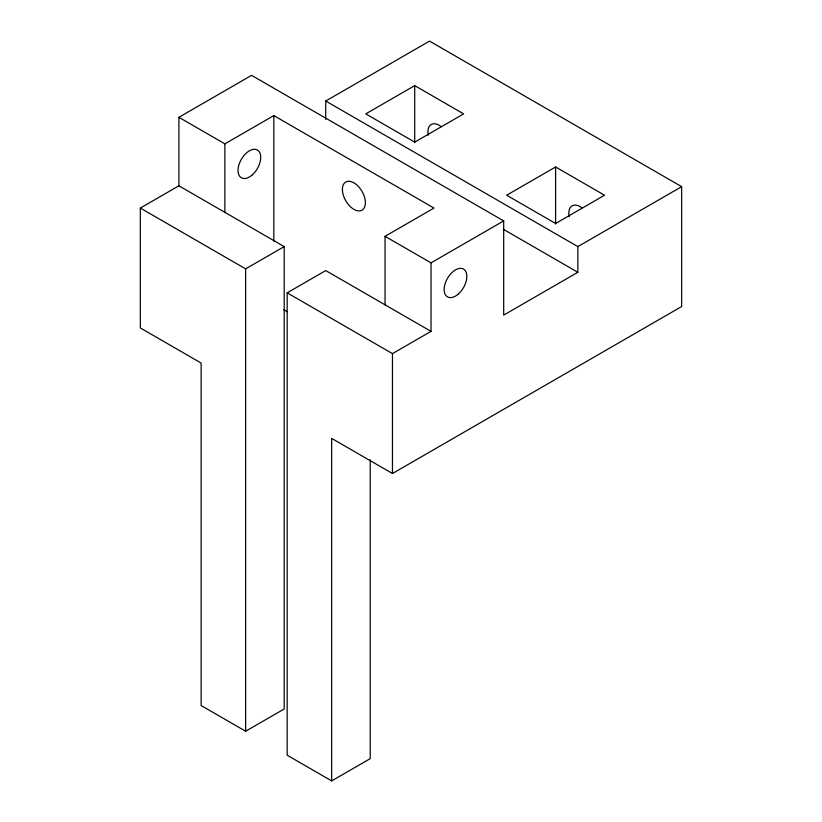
<?xml version="1.0" encoding="UTF-8"?>
<svg xmlns="http://www.w3.org/2000/svg" width="822" height="822" viewBox="0 0 822 822"><rect width="100%" height="100%" fill="white"/><g stroke="black" fill="none" stroke-linecap="round" stroke-linejoin="round"><path stroke-width="1.23" d="M178.898 185.803L140.336 208.069L140.336 327.947L201.143 363.047L201.143 705.553L245.634 731.241L284.196 708.975L284.196 246.6L178.898 185.803L178.898 117.31L251.573 75.347L503.691 220.913L503.691 315.093L577.845 272.288L577.845 246.6L325.728 101.034L325.728 119.385M178.898 117.31L224.879 143.85L273.818 115.594L433.985 208.069L385.045 236.325L385.045 304.818M325.728 101.034L429.536 41.1L681.664 186.666L681.664 306.534L392.464 473.503L331.656 438.393L331.656 780.9L370.219 758.634L370.219 459.755M414.709 85.622L365.769 113.878L414.709 142.134L463.649 113.878L414.709 85.622L414.709 142.709M140.336 208.069L245.634 268.856L284.196 246.6M331.656 780.9L287.166 755.213L287.166 292.838L325.728 270.572L431.026 331.369L431.026 262.865L503.691 220.913M555.6 166.969L506.66 195.225L555.6 223.481L604.54 195.225L555.6 166.969L555.6 224.046M287.166 292.838L392.464 353.624L431.026 331.369M577.845 246.6L681.664 186.666M503.321 229.256L577.845 272.288M385.045 236.325L431.026 262.865M283.826 309.75L287.166 311.672M392.464 353.624L392.464 473.503M273.818 115.594L273.818 241.175M245.634 268.856L245.634 731.241M224.879 143.85L224.879 212.353M569.184 216.71A15.937 9.206 60 0 1 582.027 207.945M428.262 135.198A15.937 9.206 60 0 1 441.27 126.701M458.429 293.947A16.05 9.268 -60 0 0 463.516 269.092A16.05 9.268 -60 0 0 444.538 285.922A16.05 9.268 -60 0 0 458.429 293.947M342.404 189.44A16.255 9.381 60 0 0 359.646 210.894A16.255 9.381 60 0 0 359.646 187.899A16.255 9.381 60 0 0 342.404 189.44M252.313 174.86A16.05 9.268 -60 0 0 257.399 150.005A16.05 9.268 -60 0 0 238.421 166.845A16.05 9.268 -60 0 0 252.313 174.86"/></g></svg>
